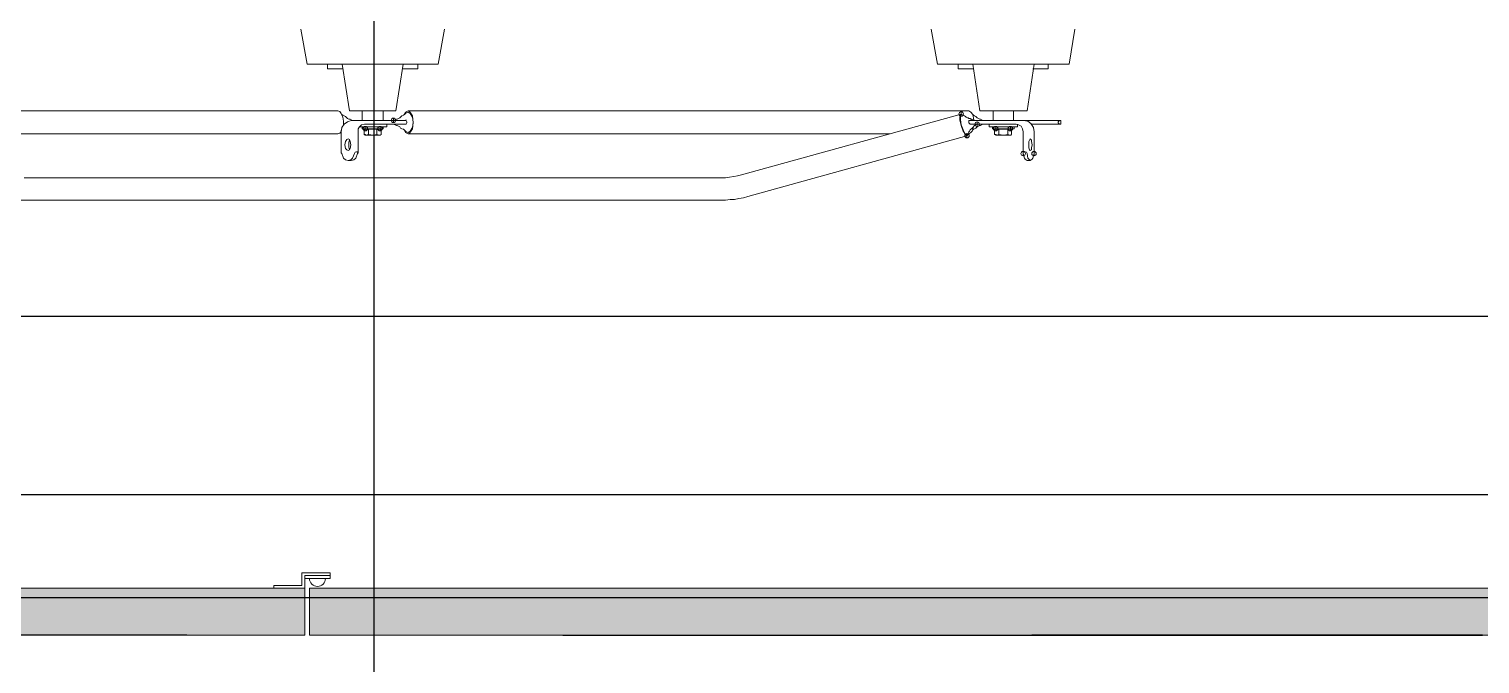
# Model space of a CAD drawing. Extents: x 758840 to 1108724, y -102573 to 143521.
# Drawn here: x 878566 to 880112, y 70462 to 71139 of the extents above; entities that cross this region are included whole.
import ezdxf

# ---------------------------------------------------------------- set-up
doc = ezdxf.new("R2010")
doc.units = 0
doc.header["$LTSCALE"] = 1000
doc.header["$MEASUREMENT"] = 0
doc.linetypes.add('DOTE', pattern=[2.42, 2, -0.2, 0.02, -0.2])
for name, color, linetype in [('02电气-设备', 255, 'Continuous'), ('02电气-设备基础', 252, 'Continuous'), ('DOTE', 8, 'DOTE'), ('PDF_0', 7, 'Continuous')]:
    doc.layers.add(name, color=color, linetype=linetype)

# ---------------------------------------------------------------- blocks, each defined once
blk = doc.blocks.new('2500KVA 变压器')
at = {"lineweight": -3}
blk.add_lwpolyline([(0, 0), (2400, 0), (2400, 1500), (0, 1500)], close=True, dxfattribs=at)
at = {"layer": 'PDF_0', "lineweight": 15}
for points in [[(586.8, 1117.5), (820.3, 1182.2), (825, 1183.6), (829.8, 1184.3), (834.6, 1185.6), (839.3, 1185.6), (844.1, 1186.3), (848.9, 1186.3)], [(848.9, 1186.3), (1591.5, 1186.3), (1596.2, 1186.3), (1601, 1185.6), (1605.8, 1185.6), (1610.5, 1184.3), (1615.3, 1183.6), (1620.1, 1182.2)], [(848.9, 1162.5), (844.1, 1162.5), (840, 1161.8), (835.2, 1161.1), (831.2, 1160.4), (827.1, 1159.1)], [(1591.5, 1162.5), (848.9, 1162.5)], [(827.1, 1159.1), (592.9, 1094.4)], [(515.3, 1136.6), (516.7, 1141.4), (517.4, 1142.7), (519.4, 1144.1)], [(515.3, 1136.6), (515.3, 1113.5)], [(519.4, 1133.2), (518.1, 1132.5), (518.1, 1130.5), (517.4, 1127.1)], [(522.8, 1144.1), (519.4, 1144.1)], [(519.4, 1144.1), (520.8, 1142.7), (522.1, 1141.4), (522.8, 1136.6)], [(520.8, 1127.1), (520.8, 1130.5), (520.1, 1132.5), (519.4, 1133.2)], [(522.8, 1144.1), (524.9, 1142.7), (525.5, 1141.4), (526.9, 1136.6)], [(524.9, 1134.6), (523.5, 1135.2), (522.8, 1136.6)], [(524.9, 1134.6), (525.5, 1134.6)], [(526.9, 1136.6), (526.9, 1135.2), (525.5, 1134.6)], [(526.9, 1113.5), (526.9, 1136.6)], [(1235.5, 1135.9), (1236.2, 1136.6)], [(1235.5, 1135.9), (1235.5, 1113.5)], [(1236.8, 1134.6), (1235.5, 1135.9)], [(1236.2, 1136.6), (1238.2, 1141.4), (1240.2, 1143.4), (1243, 1144.1)], [(1237.5, 1134.6), (1236.8, 1134.6)], [(1239.6, 1136.6), (1238.9, 1135.2), (1237.5, 1134.6)], [(1239.6, 1136.6), (1241.6, 1141.4), (1243.6, 1143.4), (1246.4, 1144.1)], [(1243, 1144.1), (1246.4, 1144.1)], [(1246.4, 1133.2), (1245, 1132.5), (1244.3, 1131.2), (1243.6, 1127.1)], [(1245.7, 1127.1), (1245.7, 1129.8), (1245, 1132.5)], [(1246.4, 1144.1), (1249.1, 1143.4), (1251.1, 1141.4), (1253.2, 1136.6), (1253.9, 1135.9)], [(1246.4, 1121), (1247.7, 1121.6), (1249.1, 1123.7), (1249.8, 1127.1), (1249.1, 1131.2), (1247.7, 1132.5), (1246.4, 1133.2)], [(1253.9, 1135.9), (1253.9, 1113.5)], [(526.9, 1101.2), (522.1, 1101.9), (518.7, 1104.6), (516, 1108.7), (515.3, 1113.5)], [(517.4, 1127.1), (518.1, 1123.7), (518.1, 1122.3), (519.4, 1121)], [(519.4, 1121), (520.1, 1122.3), (520.8, 1123.7), (520.8, 1127.1)], [(534.4, 1105.3), (531.7, 1106), (528.9, 1107.3), (527.6, 1110.1), (526.9, 1113.5)], [(539.2, 1116.2), (539.8, 1116.9)], [(543.2, 1116.2), (541.2, 1116.9), (539.2, 1116.2)], [(539.2, 1110.7), (539.2, 1116.2)], [(556.2, 1116.9), (539.8, 1116.9)], [(554.8, 1116.9), (552.8, 1116.2), (548, 1116.9), (543.2, 1116.2)], [(543.2, 1110.7), (543.2, 1116.2)], [(552.8, 1110.7), (552.8, 1116.2)], [(557.5, 1116.2), (556.2, 1116.2), (554.8, 1116.9)], [(557.5, 1116.2), (556.2, 1116.9)], [(557.5, 1110.7), (557.5, 1116.2)], [(586.1, 1116.2), (585.4, 1114.8), (584.8, 1113.5), (584.1, 1112.8), (583.4, 1111.4), (582.7, 1110.7), (582, 1110.1), (581.4, 1109.4), (580.7, 1108.7), (580, 1108), (579.3, 1107.3), (578.6, 1106.7), (576.6, 1105.3), (576.6, 1105.3)], [(580, 1108), (581.4, 1112.8), (582.7, 1114.1), (584.8, 1115.5)], [(584.8, 1115.5), (585.4, 1115.5)], [(585.4, 1114.8), (585.4, 1116.2), (586.8, 1117.5)], [(593.6, 1100.5), (592.9, 1106), (590.9, 1111.4), (589.5, 1114.8), (588.2, 1116.2), (587.5, 1116.2), (586.1, 1116.2)], [(586.8, 1117.5), (588.8, 1115.5), (590.9, 1112.8), (592.9, 1106.7), (594.3, 1100.5), (594.3, 1097.1), (593.6, 1095.8), (592.9, 1094.4)], [(668.5, 1115.5), (1182.4, 1115.5)], [(1182.4, 1091), (1181, 1091.7), (1179.7, 1093), (1177.6, 1096.4), (1176.9, 1103.3), (1177.6, 1110.1), (1179.7, 1113.5), (1181, 1114.8), (1182.4, 1115.5)], [(1184.4, 1113.5), (1182.4, 1114.1), (1180.3, 1112.8), (1177.6, 1108.7)], [(1182.4, 1115.5), (1185.1, 1114.1), (1186.5, 1111.4)], [(1184.4, 1113.5), (1185.8, 1112.1), (1187.2, 1110.7), (1189.2, 1110.1), (1190.6, 1109.4), (1191.2, 1108), (1192.6, 1107.3), (1194, 1106.7), (1194.6, 1106.7)], [(1211, 1116.2), (1212.3, 1116.9)], [(1215.7, 1116.2), (1213, 1116.9), (1211, 1116.2)], [(1211, 1110.7), (1211, 1116.2)], [(1228, 1116.9), (1212.3, 1116.9)], [(1227.3, 1116.9), (1224.6, 1116.2), (1219.8, 1116.9), (1215.7, 1116.2)], [(1215.7, 1110.7), (1215.7, 1116.2)], [(1224.6, 1110.7), (1224.6, 1116.2)], [(1229.4, 1116.2), (1228, 1116.2), (1227.3, 1116.9)], [(1229.4, 1116.2), (1228, 1116.9)], [(1228.7, 1105.3), (1232.1, 1106), (1234.1, 1108), (1235.5, 1110.1), (1235.5, 1113.5)], [(1229.4, 1110.7), (1229.4, 1116.2)], [(1243, 1101.2), (1247.1, 1102.6), (1250.5, 1105.3), (1253.2, 1108.7), (1253.9, 1113.5)], [(1243.6, 1127.1), (1244.3, 1123.7), (1245, 1121.6), (1246.4, 1121)], [(1245, 1122.3), (1245.7, 1124.4), (1245.7, 1127.1)], [(1253.9, 1113.5), (1255.2, 1114.8), (1257.3, 1115.5)], [(1257.3, 1115.5), (1854.2, 1115.5)], [(486.7, 1101.2), (486.7, 1105.3)], [(518.1, 1105.3), (486.7, 1105.3)], [(486.7, 1101.2), (584.8, 1101.2)], [(488.1, 1105.3), (488.8, 1104.6), (489.5, 1103.9)], [(489.5, 1102.6), (488.8, 1101.9), (488.1, 1101.2)], [(489.5, 1102.6), (489.5, 1103.9)], [(533, 1108), (533, 1105.3)], [(533, 1108), (563, 1108)], [(534.4, 1105.3), (583.4, 1105.3)], [(536.4, 1108), (536.4, 1110.1)], [(536.4, 1110.1), (559.6, 1110.1)], [(537.1, 1091), (537.1, 1101.2)], [(557.5, 1110.7), (539.2, 1110.7)], [(558.9, 1091), (558.9, 1101.2)], [(559.6, 1108), (559.6, 1110.1)], [(563, 1108), (563, 1105.3)], [(569.1, 1105.3), (569.8, 1105.3)], [(572.5, 1099.9), (569.8, 1101.2), (569.1, 1101.2)], [(580.7, 1111.4), (580, 1110.7), (578.6, 1110.1), (577.3, 1109.4), (575.9, 1108), (574.5, 1107.3), (573.2, 1106.7), (572.5, 1106.7), (569.8, 1105.3)], [(580.7, 1095.1), (580, 1095.8), (578.6, 1096.4), (577.3, 1097.1), (575.9, 1098.5), (574.5, 1099.2), (573.2, 1099.9), (572.5, 1099.9)], [(575.9, 1105.3), (576.6, 1105.3)], [(577.9, 1101.2), (577.3, 1101.2)], [(592.2, 1095.1), (590.9, 1095.8), (589.5, 1096.4), (588.2, 1097.1), (587.5, 1097.8), (586.1, 1098.5), (585.4, 1098.5), (584.8, 1099.2), (583.4, 1099.2), (582.7, 1099.9), (582, 1099.9), (581.4, 1100.5), (580.7, 1100.5), (580, 1100.5), (579.3, 1101.2), (578.6, 1101.2), (577.9, 1101.2)], [(584.8, 1091), (582.7, 1092.4), (580.7, 1095.1), (579.3, 1100.5)], [(583.4, 1105.3), (584.8, 1103.9)], [(584.8, 1103.3), (584.8, 1103.9), (584.8, 1103.9)], [(584.8, 1103.3), (584.8, 1101.9), (584.8, 1101.2)], [(592.2, 1095.1), (593.6, 1095.8), (593.6, 1097.1), (593.6, 1100.5)], [(1177.6, 1108.7), (1176.9, 1103.3), (1177.6, 1097.8)], [(1184.4, 1105.3), (1183.8, 1103.9)], [(1183.8, 1102.6), (1183.8, 1103.9)], [(1184.4, 1101.2), (1183.8, 1102.6)], [(1184.4, 1105.3), (1228.7, 1105.3)], [(1184.4, 1101.2), (1243, 1101.2)], [(1184.4, 1093), (1185.8, 1094.4), (1187.2, 1095.8), (1189.2, 1096.4), (1189.9, 1097.1), (1191.2, 1098.5), (1192.6, 1099.2), (1194, 1099.9), (1194.6, 1099.9), (1198, 1101.2)], [(1194.6, 1106.7), (1198, 1105.3), (1198, 1105.3)], [(1198, 1105.3), (1198.7, 1105.3)], [(1198.7, 1101.2), (1198, 1101.2)], [(1204.9, 1108), (1234.1, 1108)], [(1204.9, 1108), (1204.9, 1105.3)], [(1208.9, 1110.1), (1231.4, 1110.1)], [(1208.9, 1108), (1208.9, 1110.1)], [(1208.9, 1091), (1208.9, 1101.2)], [(1229.4, 1110.7), (1211, 1110.7)], [(1231.4, 1108), (1231.4, 1110.1)], [(1231.4, 1091), (1231.4, 1101.2)], [(1244.3, 1099.9), (1241.6, 1101.2), (1240.9, 1101.2)], [(1253.2, 1095.1), (1251.8, 1095.8), (1250.5, 1096.4), (1249.1, 1097.1), (1247.7, 1098.5), (1247.1, 1099.2), (1245.7, 1099.9), (1244.3, 1099.9)], [(1257.3, 1091), (1255.2, 1091.7), (1253.9, 1093.7), (1251.8, 1097.8), (1251.1, 1101.9), (1251.1, 1106)], [(515.3, 1041.3), (522.8, 1091)], [(522.8, 1091), (573.2, 1091)], [(580.7, 1041.3), (573.2, 1091)], [(584.8, 1091), (1182.4, 1091)], [(592.9, 1094.4), (590.9, 1095.8)], [(1177.6, 1097.8), (1180.3, 1093.7), (1182.4, 1092.4), (1184.4, 1093)], [(1186.5, 1095.1), (1185.1, 1092.4), (1182.4, 1091)], [(1187.8, 1041.3), (1195.3, 1091)], [(1195.3, 1091), (1245, 1091)], [(1252.5, 1041.3), (1245, 1091)], [(1257.3, 1091), (1854.2, 1091)], [(477.9, 1041.3), (471.8, 1003.9)], [(618.1, 1041.3), (477.9, 1041.3)], [(500.4, 1046.1), (500.4, 1041.3)], [(500.4, 1046.1), (516.7, 1046.1)], [(580, 1046.1), (596.3, 1046.1)], [(596.3, 1046.1), (596.3, 1041.3)], [(624.9, 1003.9), (618.1, 1041.3)], [(1150.4, 1041.3), (1143.6, 1003.9)], [(1289.9, 1041.3), (1150.4, 1041.3)], [(1172.2, 1046.1), (1188.5, 1046.1)], [(1172.2, 1046.1), (1172.2, 1041.3)], [(1251.8, 1046.1), (1268.2, 1046.1)], [(1268.2, 1046.1), (1268.2, 1041.3)], [(1296.7, 1003.9), (1289.9, 1041.3)]]:
    blk.add_lwpolyline(points, dxfattribs=at)
for points in [[(515.3, 1134.2), (515.3, 1139), (515.3, 1139)], [(526.9, 1134.2), (526.9, 1139), (526.9, 1139)], [(586.8, 1115.2), (586.8, 1119.9), (586.8, 1119.9)], [(540.5, 1107.7), (540.5, 1112.4), (540.5, 1112.4)], [(556.2, 1107.7), (556.2, 1112.4), (556.2, 1112.4)], [(575.9, 1102.9), (575.9, 1107.7), (575.9, 1107.7)], [(1198, 1098.8), (1198, 1103.6), (1198, 1103.6)], [(1212.3, 1107.7), (1212.3, 1112.4), (1212.3, 1112.4)], [(1228, 1107.7), (1228, 1112.4), (1228, 1112.4)], [(592.9, 1092), (592.9, 1096.8), (592.9, 1096.8)]]:
    blk.add_lwpolyline(points, close=True, dxfattribs=at)
for points in [[(515.3, 1139), (514, 1139), (512.9, 1137.9), (512.9, 1136.6), (512.9, 1135.3), (514, 1134.2), (515.3, 1134.2), (516.6, 1134.2), (517.7, 1135.3), (517.7, 1136.6), (517.7, 1137.9), (516.6, 1139), (515.3, 1139)], [(526.9, 1139), (525.6, 1139), (524.5, 1137.9), (524.5, 1136.6), (524.5, 1135.3), (525.6, 1134.2), (526.9, 1134.2), (528.2, 1134.2), (529.3, 1135.3), (529.3, 1136.6), (529.3, 1137.9), (528.2, 1139), (526.9, 1139)], [(586.8, 1119.9), (585.5, 1119.9), (584.4, 1118.9), (584.4, 1117.5), (584.4, 1116.2), (585.5, 1115.2), (586.8, 1115.2), (588.1, 1115.2), (589.2, 1116.2), (589.2, 1117.5), (589.2, 1118.9), (588.1, 1119.9), (586.8, 1119.9)], [(540.5, 1112.4), (539.2, 1112.4), (538.1, 1111.4), (538.1, 1110.1), (538.1, 1108.8), (539.2, 1107.7), (540.5, 1107.7), (541.8, 1107.7), (542.9, 1108.8), (542.9, 1110.1), (542.9, 1111.4), (541.8, 1112.4), (540.5, 1112.4)], [(556.2, 1112.4), (554.9, 1112.4), (553.8, 1111.4), (553.8, 1110.1), (553.8, 1108.8), (554.9, 1107.7), (556.2, 1107.7), (557.5, 1107.7), (558.6, 1108.8), (558.6, 1110.1), (558.6, 1111.4), (557.5, 1112.4), (556.2, 1112.4)], [(575.9, 1107.7), (574.6, 1107.7), (573.5, 1106.6), (573.5, 1105.3), (573.5, 1104), (574.6, 1102.9), (575.9, 1102.9), (577.2, 1102.9), (578.3, 1104), (578.3, 1105.3), (578.3, 1106.6), (577.2, 1107.7), (575.9, 1107.7)], [(1198, 1103.6), (1196.7, 1103.6), (1195.7, 1102.5), (1195.7, 1101.2), (1195.7, 1099.9), (1196.7, 1098.8), (1198, 1098.8), (1199.4, 1098.8), (1200.4, 1099.9), (1200.4, 1101.2), (1200.4, 1102.5), (1199.4, 1103.6), (1198, 1103.6)], [(1212.3, 1112.4), (1211, 1112.4), (1210, 1111.4), (1210, 1110.1), (1210, 1108.8), (1211, 1107.7), (1212.3, 1107.7), (1213.6, 1107.7), (1214.7, 1108.8), (1214.7, 1110.1), (1214.7, 1111.4), (1213.6, 1112.4), (1212.3, 1112.4)], [(1228, 1112.4), (1226.7, 1112.4), (1225.6, 1111.4), (1225.6, 1110.1), (1225.6, 1108.8), (1226.7, 1107.7), (1228, 1107.7), (1229.3, 1107.7), (1230.4, 1108.8), (1230.4, 1110.1), (1230.4, 1111.4), (1229.3, 1112.4), (1228, 1112.4)], [(592.9, 1096.8), (591.6, 1096.8), (590.5, 1095.7), (590.5, 1094.4), (590.5, 1093.1), (591.6, 1092), (592.9, 1092), (594.2, 1092), (595.3, 1093.1), (595.3, 1094.4), (595.3, 1095.7), (594.2, 1096.8), (592.9, 1096.8)]]:
    blk.add_open_spline(points, degree=3, knots=[0, 0, 0, 0, 1, 1, 1, 2, 2, 2, 3, 3, 3, 4, 4, 4, 4], dxfattribs=at)
for points in [[(1184.6, 1105.3), (1184.6, 1105.3), (1184.7, 1105.3), (1184.8, 1105.3)], [(1184.8, 1100.5), (1184.7, 1100.5), (1184.6, 1100.5), (1184.6, 1100.6)], [(1253.9, 1112.3), (1253.9, 1112.4), (1254, 1112.5), (1254, 1112.6)]]:
    blk.add_open_spline(points, degree=3, dxfattribs=at)
for points in [[(515.3, 1134.2), (515.3, 1139), (515.3, 1139)], [(526.9, 1134.2), (526.9, 1139), (526.9, 1139)], [(586.8, 1115.2), (586.8, 1119.9), (586.8, 1119.9)], [(540.5, 1107.7), (540.5, 1112.4), (540.5, 1112.4)], [(556.2, 1107.7), (556.2, 1112.4), (556.2, 1112.4)], [(575.9, 1102.9), (575.9, 1107.7), (575.9, 1107.7)], [(1198, 1098.8), (1198, 1103.6), (1198, 1103.6)], [(1212.3, 1107.7), (1212.3, 1112.4), (1212.3, 1112.4)], [(1228, 1107.7), (1228, 1112.4), (1228, 1112.4)], [(592.9, 1092), (592.9, 1096.8), (592.9, 1096.8)]]:
    blk.add_solid(points, dxfattribs=at)
blk = doc.blocks.new('BD4-PAL0101-LVPM-03')
at = {"ltscale": 5}
h = blk.add_hatch(dxfattribs=at)
h.set_pattern_fill('隔热材料01', color=8, scale=80, angle=45)
h.set_pattern_definition([(315, (-6393581, 4851832.664), (28.28427125, 28.28427125), [4.0142, -35.9858]), (315, (-6393602.19, 4851811.474), (28.28427125, 28.28427125), [4.0142, -35.9858]), (135, (-6393568.565, 4851806.713), (-28.28427125, -28.28427125), [4.0142, -35.9858]), (135, (-6393576.24, 4851799.04), (-28.28427125, -28.28427125), [4.0142, -35.9858]), (225, (-6393553.707, 4851812.48), (28.28427125, -28.28427125), [40.0194, 0.0194]), (180, (-6393563.022, 4851806.003), (-28.2842, 28.2842), [3.4144, -53.1542]), (161.56505, (-6393538.152, 4851834.288), (-28.284169758, 28.28429741), [2.244, -87.1988]), (161.56505, (-6393566.436, 4851806.003), (-28.284169758, 28.28429741), [2.244, -87.1988]), (198.43495, (-6393530.48, 4851835.707), (-28.28429741, 28.28416976), [4.488, -84.9548]), (198.43495, (-6393558.764, 4851807.422), (-28.28429741, 28.28416976), [4.488, -84.9548]), (108.43495, (-6393543.119, 4851837.835), (-28.28429741, 28.284169758), [21.3712, -68.0716]), (108.43495, (-6393571.403, 4851809.551), (-28.28429741, 28.284169758), [21.3712, -68.0716]), (161.56505, (-6393552.715, 4851860.948), (-28.284169758, 28.28429741), [2.244, -87.1988]), (161.56505, (-6393581, 4851832.664), (-28.284169758, 28.28429741), [2.244, -87.1988]), (180, (-6393583.129, 4851833.374), (-28.2842, 28.2842), [3.4144, -53.1542]), (198.43495, (-6393558.26, 4851861.658), (-28.28429741, 28.28416976), [4.488, -84.9548]), (198.43495, (-6393586.543, 4851833.374), (-28.28429741, 28.28416976), [4.488, -84.9548]), (90, (-6393602.9, 4851813.603), (-28.2842, 28.2842), [3.4144, -53.1542]), (108.43495, (-6393573.905, 4851839.759), (-28.28429741, 28.284169758), [2.244, -87.1988]), (108.43495, (-6393602.19, 4851811.474), (-28.28429741, 28.284169758), [2.244, -87.1988]), (71.56505, (-6393574.615, 4851845.3), (-28.28416976, 28.28429741), [4.488, -84.9548]), (71.56505, (-6393602.9, 4851817.017), (-28.28416976, 28.28429741), [4.488, -84.9548]), (161.56505, (-6393550.793, 4851830.162), (-28.284169758, 28.28429741), [21.3712, -68.0716]), (161.56505, (-6393579.077, 4851801.878), (-28.284169758, 28.28429741), [21.3712, -68.0716]), (90, (-6393575.53, 4851793.496), (-28.2842, 28.2842), [3.4144, -53.1542]), (108.43495, (-6393547.244, 4851825.195), (-28.28429741, 28.284169758), [2.244, -87.1988]), (108.43495, (-6393575.529, 4851796.91), (-28.28429741, 28.284169758), [2.244, -87.1988]), (71.56505, (-6393548.664, 4851817.523), (-28.28416976, 28.28429741), [4.488, -84.9548]), (71.56505, (-6393576.948, 4851789.24), (-28.28416976, 28.28429741), [4.488, -84.9548])])
h.paths.add_polyline_path([(1915872.1, 712983.1), (1915306.6, 712983.1), (1915306.6, 712933.1), (1915872.1, 712933.1)])
h.paths.add_polyline_path([(1915301.6, 712983.1), (1914736.1, 712983.1), (1914736.1, 712933.1), (1915301.6, 712933.1)])
h.paths.add_polyline_path([(1916874.6, 712933.1), (1915982.1, 712933.1), (1915982.1, 712983.1), (1916874.6, 712983.1)])
h.paths.add_polyline_path([(1917772.1, 712933.1), (1916879.6, 712933.1), (1916879.6, 712983.1), (1917772.1, 712983.1)])
h.paths.add_polyline_path([(1917882.1, 712983.1), (1918774.6, 712983.1), (1918774.6, 712933.1), (1917882.1, 712933.1)])
h.paths.add_polyline_path([(1918779.6, 712933.1), (1918779.6, 712983.1), (1919672.1, 712983.1), (1919672.1, 712933.1)])
h.paths.add_polyline_path([(1920874.6, 712933.1), (1919782.1, 712933.1), (1919782.1, 712983.1), (1920874.6, 712983.1)])
h.paths.add_polyline_path([(1920879.6, 712933.1), (1920879.6, 712983.1), (1921972.1, 712983.1), (1921972.1, 712933.1)])
h.paths.add_polyline_path([(1923279.6, 712933.1), (1922082.1, 712933.1), (1922082.1, 712983.1), (1923279.6, 712983.1)])
h.paths.add_polyline_path([(1923284.6, 712933.1), (1923284.6, 712983.1), (1924482.1, 712983.1), (1924482.1, 712933.1)])
h.paths.add_polyline_path([(1925884.6, 712933.1), (1924592.1, 712933.1), (1924592.1, 712983.1), (1925884.6, 712983.1)])
h.paths.add_polyline_path([(1925889.6, 712933.1), (1925889.6, 712983.1), (1927182.1, 712983.1), (1927182.1, 712933.1)])
h.paths.add_polyline_path([(1927292.1, 712933.1), (1928132.1, 712933.1), (1928132.1, 712983.1), (1927292.1, 712983.1)])
at = {"lineweight": 15}
for p, q in [((1925881.6, 712996.6), (1925881.6, 712999.6)), ((1925881.6, 712999.6), (1925911.6, 712999.6)), ((1925881.6, 712986.1), (1925881.6, 712999.6)), ((1925881.6, 712999.6), (1925884.6, 712999.6)), ((1925911.6, 712996.6), (1925884.6, 712996.6)), ((1925884.6, 712996.6), (1925884.6, 712983.1)), ((1925884.6, 712992.8), (1925884.6, 712996.6)), ((1925884.6, 712996.6), (1925911.6, 712996.6)), ((1925911.6, 712999.6), (1925911.6, 712996.6)), ((1925911.6, 712996.6), (1925911.6, 712993.6)), ((1925881.6, 712986.1), (1925851.6, 712986.1)), ((1925851.6, 712983.1), (1925851.6, 712986.1)), ((1925884.6, 712983.1), (1925851.6, 712983.1)), ((1925911.6, 712993.6), (1925884.6, 712993.6))]:
    blk.add_line(p, q, dxfattribs=at)
at = {"linetype": 'ByBlock', "lineweight": 15}
for p, q in [((1924592.1, 712983.1), (1925884.6, 712983.1)), ((1925884.6, 712983.1), (1925884.6, 712933.1)), ((1925889.6, 712983.1), (1927182.1, 712983.1)), ((1925889.6, 712933.1), (1925889.6, 712983.1)), ((1925884.6, 712933.1), (1924592.1, 712933.1)), ((1927182.1, 712933.1), (1925889.6, 712933.1))]:
    blk.add_line(p, q, dxfattribs=at)
at = {"linetype": 'Continuous', "lineweight": 15}
blk.add_line((1927134.3, 712933.7), (1927134.3, 712933.7), dxfattribs=at)
for p, q in [((1925758.9, 712933.1), (1924778.9, 712933.1)), ((1926159.6, 712933.1), (1927139.6, 712933.1))]:
    blk.add_line(p, q)
at = {"lineweight": 15}
blk.add_arc((1925898.1, 712993.6), 8.49, 180, 0, dxfattribs=at)
at = {"layer": '02电气-设备', "color": 5, "ltscale": 5, "rotation": 180}
blk.add_blockref('2500KVA 变压器', (1927177.1, 714583.1), dxfattribs=at)
mesh = blk.add_polymesh((2, 7))
for k, corner in enumerate([(1927139.6, 712933.1), (1927099.6, 712933.1), (1926999.6, 712933.1), (1926899.6, 712933.1), (1926799.6, 712933.1), (1926699.6, 712933.1), (1926659.6, 712933.1), (1927139.6, 712933.1, 200), (1927099.6, 712933.1, 200), (1926999.6, 712933.1, 200), (1926899.6, 712933.1, 200), (1926799.6, 712933.1, 200), (1926699.6, 712933.1, 200), (1926659.6, 712933.1, 200)]):
    mesh.set_mesh_vertex(divmod(k, 7), corner)

msp = doc.modelspace()

# ---------------------------------------------------------------- linework, layer by layer
at = {"layer": '02电气-设备基础'}
msp.add_lwpolyline([(901460.28, 70532.54), (866802.28, 70532.54), (866802.28, 70832.54), (901460.28, 70832.54)], close=True, dxfattribs=at)
at = {"layer": 'DOTE'}
msp.add_line((878933.02, 103837.52), (878933.02, 34437.52), dxfattribs=at)

# ---------------------------------------------------------------- block references
at = {"layer": '02电气-设备'}
msp.add_blockref('BD4-PAL0101-LVPM-03', (-1047025.03, -642440.55), dxfattribs=at)

doc.saveas('drawing.dxf')
